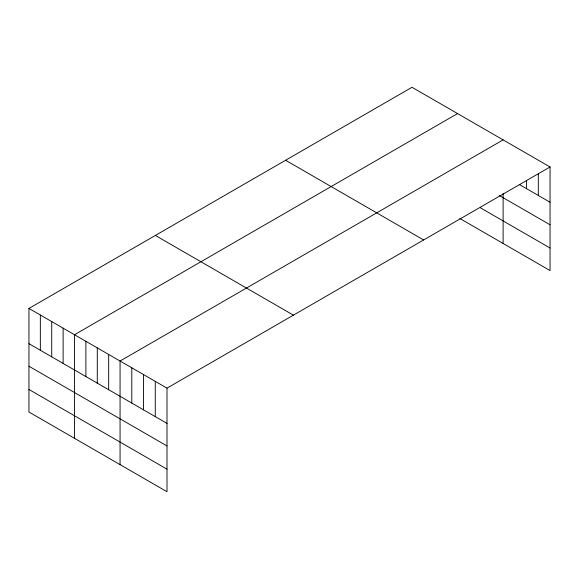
<?xml version="1.0" encoding="UTF-8"?>
<svg xmlns="http://www.w3.org/2000/svg" width="579" height="579" viewBox="0 0 579 579"><rect width="100%" height="100%" fill="white"/><g stroke="black" fill="none" stroke-linecap="round" stroke-linejoin="round"><path stroke-width="0.87" d="M28.95 308.433L166.998 388.133L166.998 491.723L28.95 412.024L28.95 308.433L412.002 87.277L550.05 166.976L550.05 270.567L459.835 218.486M457.562 113.578L74.503 334.734L74.503 438.325M503.115 139.879L120.063 361.035L120.063 464.626M166.998 388.133L550.05 166.976M519.544 184.621L550.05 202.237M499.315 195.492L550.05 224.782M480.338 207.767L550.05 248.022M285.599 160.26L423.64 239.959M155.36 235.45L293.401 315.15M28.95 343.687L166.998 423.387M28.95 366.239L166.998 445.939M28.95 389.472L166.998 469.171M538.318 173.765L538.318 195.463M526.579 180.547L526.579 188.689M503.115 193.35L503.115 243.469M155.266 381.358L155.266 416.612M143.527 374.584L143.527 409.838M131.795 367.81L131.795 403.064M108.671 354.457L108.671 389.718M97.286 347.885L97.286 383.139M85.895 341.306L85.895 376.567M63.118 328.155L63.118 363.417M51.726 321.584L51.726 356.838M40.342 315.005L40.342 350.266"/></g></svg>
